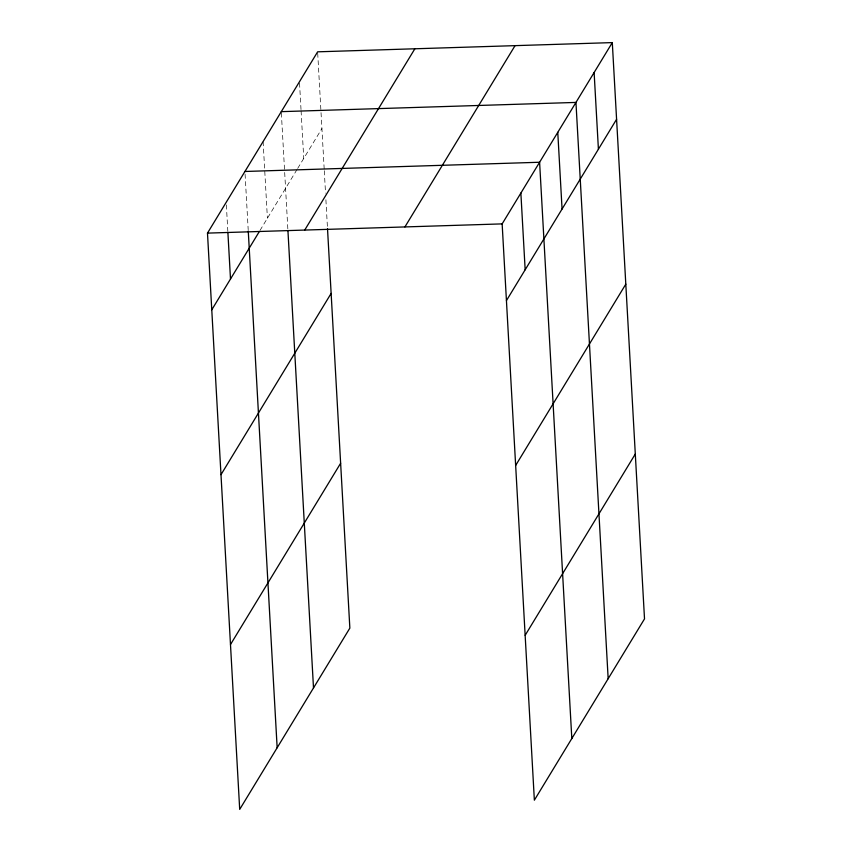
<?xml version="1.0" encoding="UTF-8"?>
<svg xmlns="http://www.w3.org/2000/svg" width="852" height="852" viewBox="0 0 852 852"><rect width="100%" height="100%" fill="white"/><g stroke="black" fill="none" stroke-linecap="round" stroke-linejoin="round"><path stroke-width="0.64" stroke-dasharray="4.26 3.19" d="M259.988 230.455L297.018 169.516M297.689 168.408L321.918 128.535M317.7 53.143L324.207 169.42M324.282 170.73L325.528 193.159M325.901 199.751L327.445 227.452M299.531 83.059L301.012 109.514M301.086 110.835L303.749 158.44M281.352 112.975L287.859 229.241M263.108 141.56L267.4 218.272M245.078 174.117L248.188 229.667M226.355 204.938L227.835 231.393"/><path stroke-width="1.28" d="M327.519 228.762L349.852 628.116L239.7 809.4L207.483 233.118L317.636 51.823L612.3 42.6L644.517 618.882L534.364 800.177L502.147 223.884L612.3 42.6M211.775 309.819L259.317 231.563M304.718 230.072L414.871 48.777M220.987 474.681L331.14 293.397M404.913 226.93L515.055 45.646M230.487 644.538L340.63 463.254M506.439 300.596L616.582 119.301M515.652 465.458L625.805 284.163M525.151 635.315L635.304 454.02M281.277 111.655L575.952 102.421L608.168 678.714M244.929 171.476L539.604 162.253L571.82 738.535M207.483 233.118L502.147 223.884M594.121 72.516L598.413 149.217M557.772 132.337L562.064 209.038M520.87 193.074L525.162 269.775M287.933 230.562L313.504 687.937M248.262 230.988L277.156 747.758M227.91 232.713L230.498 278.998"/></g></svg>
